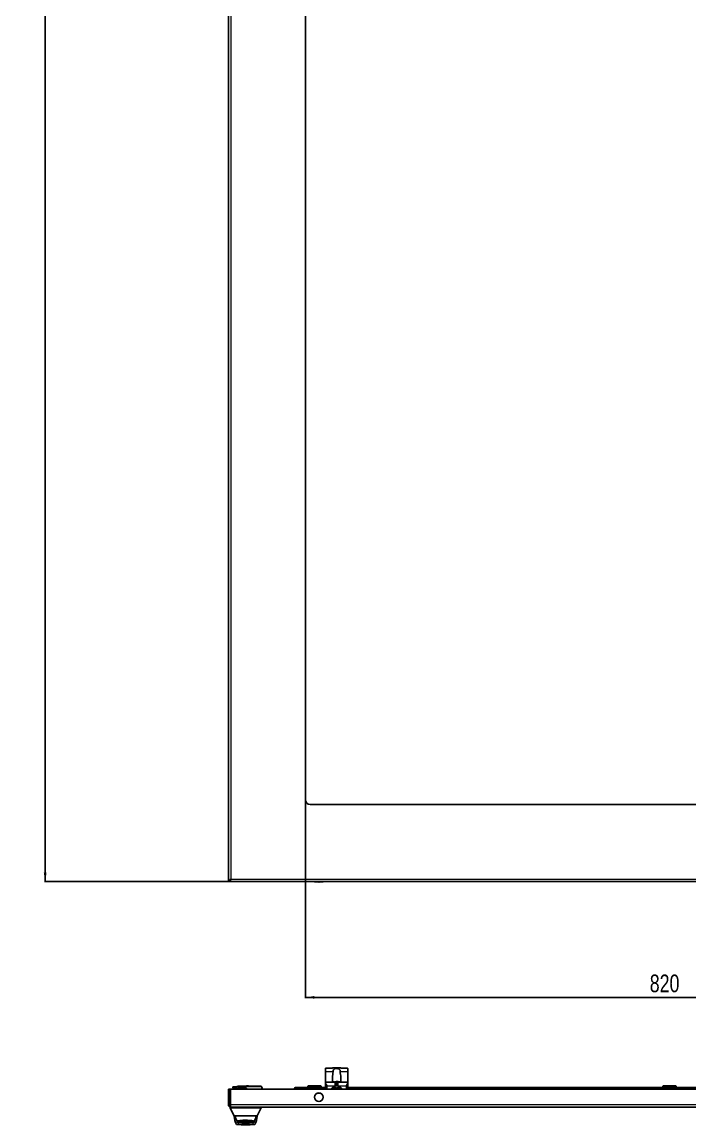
# Model space of a CAD drawing. Header units: millimetres. Extents: x -988 to 2049, y -1707 to 978.
# Drawn here: x -988 to -235, y -1707 to -464 of the extents above; entities that cross this region are included whole.
import ezdxf

# ---------------------------------------------------------------- set-up
doc = ezdxf.new("R2010")
doc.units = ezdxf.units.MM
doc.layers.add('FORMAT', color=7, linetype='Continuous')
doc.styles.add('SLDTEXTSTYLE0', font='TXT', dxfattribs={"width": 0.75})
doc.dimstyles.new('SLDDIMSTYLE0', dxfattribs={"dimtxt": 20, "dimasz": 10, "dimexe": 0, "dimexo": 0.0625, "dimgap": 5, "dimtad": 2, "dimdec": 1, "dimrnd": 1e-09, "dimzin": 12, "dimdsep": 46, "dimtxsty": 'SLDTEXTSTYLE0', "dimsah": 1, "dimcen": 0.09, "dimadec": 0, "dimazin": 3, "dimtfac": 1, "dimtofl": 0, "dimtmove": 0, "dimatfit": 3, "dimfxl": 0, "dimfrac": 2, "dimtolj": 1, "dimtzin": 12, "dimarcsym": 0})

# ---------------------------------------------------------------- blocks, each defined once
blk = doc.blocks.new('_D_1')
at = {"layer": 'FORMAT'}
for p, q in [((-755.4, 722.3), (-962.8, 722.3)), ((-961.8, -1432.7), (-961.8, 722.3)), ((-755.4, -1432.7), (-962.8, -1432.7))]:
    blk.add_line(p, q, dxfattribs=at)
for points in [[(-961.8, 722.3), (-963.4, 712.3), (-960.3, 712.3)], [(-961.8, -1432.7), (-960.3, -1422.7), (-963.4, -1422.7)]]:
    blk.add_solid(points, dxfattribs=at)
at = {"layer": 'FORMAT', "insert": (-987.6, -384.7), "char_height": 20, "attachment_point": 1, "rotation": 90, "style": 'SLDTEXTSTYLE0'}
blk.add_mtext('2155', dxfattribs=at)
blk = doc.blocks.new('_D_2')
at = {"layer": 'FORMAT'}
for p, q in [((-668.4, -1340.7), (-668.4, -1564.2)), ((151.6, -1340.7), (151.6, -1564.2)), ((-668.4, -1563.2), (151.6, -1563.2))]:
    blk.add_line(p, q, dxfattribs=at)
for points in [[(-668.4, -1563.2), (-658.4, -1564.7), (-658.4, -1561.6)], [(151.6, -1563.2), (141.6, -1561.6), (141.6, -1564.7)]]:
    blk.add_solid(points, dxfattribs=at)
at = {"layer": 'FORMAT', "insert": (-280.6, -1537.4), "char_height": 20, "attachment_point": 1, "style": 'SLDTEXTSTYLE0'}
blk.add_mtext('820', dxfattribs=at)

msp = doc.modelspace()

# ---------------------------------------------------------------- linework, layer by layer
at = {"color": 7, "linetype": 'Continuous', "lineweight": 25}
for p, q in [((-755.41, -1432.66), (-755.41, 722.34)), ((-668.41, 630.34), (-668.41, -1340.66)), ((-663.41, -1345.66), (146.59, -1345.66)), ((-755.41, -1432.66), (-753.41, -1432.66)), ((-753.11, -1432.66), (-753.11, -1430.66)), ((-753.11, -1432.66), (236.29, -1432.66)), ((-645.91, -1643.41), (-645.91, -1647.24)), ((-645.91, -1658.74), (-645.91, -1647.24)), ((-638.89, -1642.85), (-644.41, -1642.85)), ((-638, -1642.8), (-638.53, -1642.8)), ((-628.81, -1642.74), (-638, -1642.74)), ((-628.3, -1642.8), (-628.81, -1642.79)), ((-622.41, -1642.85), (-627.93, -1642.85)), ((-620.91, -1643.41), (-620.91, -1647.24)), ((-620.91, -1658.74), (-620.91, -1647.24)), ((-750.41, -1663.84), (-750.41, -1664.74)), ((-750.41, -1663.84), (-748.41, -1663.84)), ((-748.41, -1665.14), (-750.01, -1665.14)), ((-749.82, -1666.74), (-749.91, -1665.14)), ((-748.41, -1663.84), (-746.21, -1663.84)), ((-747.2, -1665.14), (-748.41, -1665.14)), ((-744.41, -1663.24), (-737.91, -1663.24)), ((-744.41, -1665.24), (-739.41, -1665.24)), ((-739.41, -1665.14), (-739.41, -1666.64)), ((-719.41, -1663.14), (-737.41, -1663.14)), ((-717.41, -1666.74), (-717.41, -1665.14)), ((-679.91, -1664.74), (-675.91, -1664.74)), ((-675.91, -1664.74), (-645.91, -1664.74)), ((-675.91, -1664.74), (-675.91, -1665.74)), ((-665.41, -1662.74), (-665.91, -1663.24)), ((-665.91, -1663.24), (-665.91, -1664.74)), ((-650.91, -1663.24), (-665.91, -1663.24)), ((-665.41, -1662.74), (-651.41, -1662.74)), ((-650.91, -1663.24), (-651.41, -1662.74)), ((-650.91, -1664.74), (-650.91, -1663.24)), ((-645.91, -1659.62), (-645.91, -1658.74)), ((-645.91, -1658.74), (-632.41, -1658.74)), ((-645.91, -1666.74), (-645.91, -1659.62)), ((-641.03, -1658.64), (-641.03, -1658.74)), ((-640.89, -1658.64), (-640.89, -1658.74)), ((-640.77, -1658.64), (-640.77, -1658.74)), ((-639.96, -1658.64), (-640.77, -1658.64)), ((-639.96, -1658.64), (-639.96, -1658.74)), ((-639.81, -1658.64), (-639.81, -1658.74)), ((-639.69, -1658.64), (-639.69, -1658.74)), ((-639.36, -1658.64), (-639.36, -1658.74)), ((-639.17, -1658.64), (-639.17, -1658.74)), ((-638.64, -1658.64), (-638.64, -1658.74)), ((-638.26, -1654.53), (-638.26, -1657.11)), ((-638.16, -1658.64), (-638.16, -1658.74)), ((-637.99, -1658.64), (-637.99, -1658.74)), ((-637.53, -1658.64), (-637.53, -1658.74)), ((-637.39, -1658.64), (-637.39, -1658.74)), ((-637.27, -1658.64), (-637.27, -1658.74)), ((-636.96, -1658.64), (-636.96, -1658.74)), ((-635.68, -1658.64), (-636.8, -1658.64)), ((-635.68, -1658.64), (-635.68, -1658.74)), ((-635.55, -1658.64), (-635.55, -1658.74)), ((-635.35, -1658.64), (-635.35, -1658.74)), ((-635.34, -1658.64), (-635.34, -1658.74)), ((-634.75, -1658.64), (-635.34, -1658.64)), ((-634.75, -1658.64), (-634.75, -1658.74)), ((-634.48, -1658.42), (-634.51, -1658.18)), ((-634.44, -1658.42), (-634.47, -1658.11)), ((-634.45, -1658.27), (-634.45, -1658.18)), ((-633.85, -1658.64), (-634.43, -1658.64)), ((-634.41, -1662.74), (-634.41, -1658.74)), ((-634.41, -1658.74), (-632.41, -1658.74)), ((-634.41, -1662.74), (-634.41, -1662.77)), ((-633.85, -1658.64), (-633.85, -1658.74)), ((-633.84, -1658.64), (-633.84, -1658.74)), ((-633.84, -1658.64), (-633.66, -1658.64)), ((-633.66, -1658.64), (-633.66, -1658.74)), ((-633.66, -1658.64), (-633.66, -1658.64)), ((-633.63, -1658.15), (-633.64, -1658.11)), ((-633.64, -1658.64), (-633.64, -1658.74)), ((-633.49, -1658.64), (-633.49, -1658.74)), ((-632.69, -1658.64), (-633.49, -1658.64)), ((-632.69, -1658.64), (-632.69, -1658.74)), ((-632.55, -1658.64), (-632.55, -1658.74)), ((-632.43, -1658.64), (-632.43, -1658.74)), ((-632.41, -1658.74), (-632.41, -1662.74)), ((-632.41, -1662.77), (-632.41, -1662.74)), ((-632.36, -1658.19), (-632.35, -1658.11)), ((-632.34, -1658.67), (-632.03, -1658.66)), ((-632, -1658.31), (-631.99, -1658.18)), ((-632, -1658.64), (-632, -1658.74)), ((-631.91, -1658.74), (-620.91, -1658.74)), ((-631.88, -1658.64), (-631.88, -1658.74)), ((-631.51, -1658.64), (-631.51, -1658.74)), ((-631.25, -1658.64), (-631.25, -1658.74)), ((-631.13, -1658.64), (-631.13, -1658.74)), ((-630.99, -1658.64), (-630.99, -1658.74)), ((-630.87, -1658.64), (-630.87, -1658.74)), ((-630.44, -1658.64), (-630.44, -1658.74)), ((-630.41, -1658.64), (-630.44, -1658.64)), ((-630.4, -1658.64), (-630.4, -1658.74)), ((-630.37, -1658.64), (-630.37, -1658.74)), ((-630.21, -1658.64), (-630.21, -1658.74)), ((-629.86, -1658.64), (-629.86, -1658.74)), ((-629.37, -1658.64), (-629.37, -1658.74)), ((-629.17, -1658.64), (-629.17, -1658.74)), ((-628.83, -1658.64), (-628.83, -1658.74)), ((-628.67, -1658.64), (-628.67, -1658.74)), ((-627.61, -1658.64), (-628.67, -1658.64)), ((-628.56, -1657.11), (-628.56, -1654.53)), ((-627.61, -1658.64), (-627.61, -1658.74)), ((-627.3, -1658.64), (-627.3, -1658.74)), ((-627.13, -1658.64), (-627.13, -1658.74)), ((-626.76, -1658.64), (-626.76, -1658.74)), ((-626, -1658.64), (-626.76, -1658.64)), ((-626, -1658.64), (-626, -1658.74)), ((-620.91, -1659.62), (-620.91, -1658.74)), ((-620.91, -1659.62), (-620.91, -1666.74)), ((-620.91, -1664.74), (159.09, -1664.74)), ((-265.41, -1662.74), (-265.91, -1663.24)), ((-265.91, -1663.24), (-265.91, -1664.74)), ((-250.91, -1663.24), (-265.91, -1663.24)), ((-265.41, -1662.74), (-251.41, -1662.74)), ((-250.91, -1663.24), (-251.41, -1662.74)), ((-250.91, -1664.74), (-250.91, -1663.24)), ((-755.41, -1684.14), (-755.41, -1666.74)), ((-755.41, -1666.74), (-753.41, -1666.74)), ((-753.41, -1684.14), (-753.41, -1666.74)), ((-753.11, -1684.14), (-753.11, -1666.74)), ((-753.11, -1666.74), (236.29, -1666.74)), ((-747.41, -1666.74), (-747.41, -1666.24)), ((-745.41, -1666.74), (-745.41, -1666.24)), ((-738.01, -1665.69), (-738.01, -1666.64)), ((-734.81, -1665.69), (-738.01, -1665.69)), ((-738.01, -1666.44), (-734.81, -1666.44)), ((-734.81, -1666.64), (-734.81, -1665.69)), ((-713.01, -1666.54), (-717.41, -1666.54)), ((-680.91, -1666.74), (-680.91, -1665.74)), ((-675.91, -1665.74), (-675.91, -1666.74)), ((-755.41, -1684.14), (-753.41, -1684.14)), ((-753.41, -1687.74), (-753.41, -1686.74)), ((-752.81, -1686.74), (-753.41, -1686.74)), ((235.99, -1686.74), (-752.81, -1686.74)), ((-723.91, -1687.74), (-747.91, -1687.74)), ((-722.91, -1696.74), (-718.38, -1687.69)), ((-718.41, -1687.74), (-718.41, -1686.74)), ((-746.51, -1696.74), (-748.91, -1696.74)), ((-748.87, -1696.74), (-748.87, -1696.95)), ((-725.31, -1696.74), (-746.51, -1696.74)), ((-722.91, -1696.74), (-725.31, -1696.74)), ((-722.95, -1696.95), (-722.95, -1696.74)), ((-741.74, -1703.72), (-741.6, -1703.73)), ((-741.74, -1703.73), (-730.15, -1703.73))]:
    msp.add_line(p, q, dxfattribs=at)
at = {"color": 8, "linetype": 'Continuous', "lineweight": 18}
for p, q in [((-752.81, -434.13), (-752.81, -1430.06)), ((-752.81, -1430.06), (235.99, -1430.06)), ((-658.27, -1432.79), (-648.55, -1432.79)), ((-658.16, -1432.91), (-648.66, -1432.91)), ((-637.5, -1647.24), (-645.91, -1647.24)), ((-620.91, -1647.24), (-629.32, -1647.24)), ((-750.41, -1664.74), (-748.41, -1664.74)), ((-748.91, -1665.14), (-748.82, -1666.74)), ((-748.41, -1663.84), (-748.41, -1664.74)), ((-748.41, -1665.14), (-748.41, -1664.74)), ((-748.41, -1664.74), (-747.01, -1664.74)), ((-744.41, -1665.24), (-744.41, -1663.24)), ((-738.91, -1666.74), (-738.91, -1665.14)), ((-737.41, -1663.64), (-719.41, -1663.64)), ((-717.91, -1665.14), (-717.91, -1666.74)), ((-679.91, -1665.74), (-679.91, -1664.74)), ((-644.41, -1662.74), (-644.41, -1666.74)), ((-644.41, -1662.74), (-634.91, -1662.74)), ((-636.8, -1658.64), (-636.8, -1658.74)), ((-635.27, -1663.25), (-635.14, -1663.73)), ((-634.91, -1662.74), (-634.91, -1658.74)), ((-634.91, -1662.74), (-634.41, -1662.74)), ((-634.91, -1662.77), (-634.91, -1662.74)), ((-634.91, -1662.77), (-634.41, -1662.77)), ((-632.41, -1662.74), (-634.41, -1662.74)), ((-632.41, -1662.74), (-631.91, -1662.74)), ((-632.41, -1662.77), (-631.91, -1662.77)), ((-631.91, -1658.74), (-631.91, -1662.74)), ((-631.91, -1662.74), (-631.91, -1662.77)), ((-631.91, -1662.74), (-622.41, -1662.74)), ((-631.69, -1663.73), (-631.55, -1663.25)), ((-622.41, -1666.74), (-622.41, -1662.74)), ((-745.41, -1666.24), (-747.41, -1666.24)), ((-713.01, -1666.74), (-713.01, -1666.54)), ((-679.91, -1665.74), (-680.91, -1665.74)), ((-679.91, -1665.74), (-679.91, -1666.74)), ((-675.91, -1665.74), (-679.91, -1665.74)), ((236.29, -1684.14), (-753.11, -1684.14)), ((-747.91, -1687.74), (-747.91, -1686.74)), ((-723.91, -1687.74), (-723.91, -1686.74))]:
    msp.add_line(p, q, dxfattribs=at)
at = {"color": 7, "linetype": 'Continuous', "lineweight": 25, "flags": 128}
for points in [[(-726.22, -1702.68), (-726.44, -1703.28), (-726.8, -1704.17)], [(-745.03, -1704.17), (-745.39, -1703.28), (-745.49, -1703)]]:
    msp.add_lwpolyline(points, dxfattribs=at)
at = {"color": 7, "linetype": 'Continuous', "lineweight": 25}
msp.add_circle((-653.41, -1675.74), 4.86, dxfattribs=at)
msp.add_circle((-653.41, -1675.74), 4.86, dxfattribs=at)
at = {"color": 8, "linetype": 'Continuous', "lineweight": 18}
msp.add_circle((-653.41, -1675.74), 4.75, dxfattribs=at)
at = {"color": 7, "linetype": 'Continuous', "lineweight": 25}
for centre, radius, start, end in [((-663.41, -1340.66), 5, 180, 270), ((-632.51, -1432.72), 25.77, 179.86102, 180.13898), ((-658.15, -1432.79), 0.126, 180, 263.97442), ((-653.41, -1387.91), 45.25, 263.97442, 269.9984), ((-653.41, -1387.91), 45.25, 270.0016, 276.02558), ((-648.68, -1432.79), 0.126, 276.02558, 0), ((-674.32, -1432.72), 25.77, 359.86102, 0.13898), ((-750.01, -1664.74), 0.4, 180, 270), ((-744.41, -1666.24), 3, 90, 180), ((-744.41, -1666.24), 1, 90, 180), ((-679.91, -1665.74), 1, 90, 180), ((-633.41, -1669.74), 6.25, 106.01339, 151.3146), ((-633.41, -1669.74), 4.85, 90, 141.78919), ((-633.41, -1666.04), 8, 98.41771, 108.44436), ((-633.38, -1662.38), 4.34, 104.99458, 114.66368), ((-634.73, -1663.95), 5.54, 85.14071, 94.85929), ((-635.41, -1662.77), 1, 286.01339, 0), ((-634.38, -1658.21), 0.133, 135.20997, 169.83797), ((-633.36, -1666.14), 8.03, 91.99978, 97.83609), ((-633, -1659.79), 1.85, 119.67191, 132.73716), ((-632.93, -1664.61), 6.5, 92.24647, 98.7173), ((-633.89, -1664.56), 6.45, 85.77538, 87.76397), ((-633.41, -1669.74), 4.85, 38.21081, 90), ((-633.47, -1666.14), 8.03, 82.16391, 88.00022), ((-631.41, -1662.77), 1, 180, 253.98661), ((-633.56, -1662.46), 4.43, 65.15746, 74.45727), ((-632.48, -1659.75), 1.64, 72.5824, 85.536), ((-633.41, -1666.04), 8, 70.1778, 81.58229), ((-633.4, -1665.08), 7.03, 70.80686, 78.43412), ((-631.39, -1660.77), 2.36, 82.549, 97.451), ((-633.41, -1669.74), 6.25, 28.6854, 73.98661), ((-713.01, -1667.14), 0.6, 41.81031, 90), ((-756.85, -1696.95), 7.98, 358.26695, 359.99994), ((-722.02, -1694.39), 27, 185.96099, 206.16954), ((-735.91, -1696.74), 11.4, 180, 210.87421), ((-735.91, -1696.74), 11.4, 329.05608, 0), ((-749.8, -1694.39), 27, 333.83046, 354.03918), ((-714.97, -1696.95), 7.98, 180, 181.7325), ((-735.91, -1624.95), 82, 262.75342, 277.24658), ((-744.57, -1703.98), 0.5, 203.04365, 263.74905), ((-735.91, -1624.95), 80, 263.74905, 276.25095), ((-727.26, -1703.98), 0.5, 276.25095, 336.95635)]:
    msp.add_arc(centre, radius, start, end, dxfattribs=at)
at = {"color": 8, "linetype": 'Continuous', "lineweight": 18}
for centre, radius, start, end in [((-633.41, -1669.74), 6.75, 106.01339, 153.6122), ((-635.41, -1662.77), 0.5, 286.01339, 0), ((-631.41, -1662.77), 0.5, 180, 253.98661), ((-633.41, -1669.74), 6.75, 26.3878, 73.98661)]:
    msp.add_arc(centre, radius, start, end, dxfattribs=at)
at = {"color": 7, "linetype": 'Continuous', "lineweight": 25}
for points, knots in [([(-752.81, -1430.06), (-753.15, -1430.28), (-753.49, -1430.49), (-754.12, -1430.93), (-754.41, -1431.14), (-754.89, -1431.58), (-755.08, -1431.79), (-755.34, -1432.23), (-755.41, -1432.44), (-755.41, -1432.66)], [0, 0, 0, 0, 0.25, 0.25, 0.5, 0.5, 0.75, 0.75, 1, 1, 1, 1]), ([(-752.81, -1430.06), (-752.97, -1430.49), (-753.12, -1430.93), (-753.35, -1431.79), (-753.41, -1432.23), (-753.41, -1432.66)], [0, 0, 0, 0, 0.5, 0.5, 1, 1, 1, 1]), ([(-753.11, -1432.66), (-753.09, -1432.66), (-753.06, -1432.59), (-753.01, -1432.33), (-752.99, -1432.14), (-752.94, -1431.66), (-752.91, -1431.37), (-752.86, -1430.74), (-752.84, -1430.4), (-752.81, -1430.06)], [0, 0, 0, 0, 0.25, 0.25, 0.5, 0.5, 0.75, 0.75, 1, 1, 1, 1]), ([(-753.11, -1430.66), (-753.06, -1430.66), (-753.01, -1430.6), (-752.91, -1430.37), (-752.86, -1430.22), (-752.81, -1430.06)], [0, 0, 0, 0, 0.5, 0.5, 1, 1, 1, 1]), ([(-644.41, -1642.85), (-644.58, -1642.85), (-644.91, -1642.86), (-645.36, -1642.92), (-645.7, -1643.04), (-645.89, -1643.21), (-645.9, -1643.35), (-645.91, -1643.41)], [0, 0, 0, 0, 0.2129003, 0.4257071, 0.6406126, 0.8533821, 1, 1, 1, 1]), ([(-638.89, -1642.85), (-638.79, -1642.83), (-638.66, -1642.82), (-638.55, -1642.8), (-638.53, -1642.8)], [0, 0, 0, 0, 0.7894027, 1, 1, 1, 1]), ([(-637.5, -1647.24), (-637.56, -1648.24), (-637.67, -1650.38), (-638.18, -1652.82), (-638.24, -1654.13), (-638.26, -1654.53)], [0, 0, 0, 0, 0.3788234, 0.8122279, 1, 1, 1, 1]), ([(-637.5, -1647.24), (-637.48, -1646.83), (-637.44, -1646), (-637.08, -1644.9), (-636.43, -1644.1), (-635.5, -1643.61), (-634.35, -1643.36), (-633.03, -1643.32), (-631.68, -1643.49), (-630.55, -1643.96), (-629.82, -1644.76), (-629.44, -1645.79), (-629.33, -1646.65), (-629.32, -1647.14), (-629.32, -1647.24)], [0, 0, 0, 0, 0.0885051, 0.1771377, 0.2628581, 0.3446937, 0.4304853, 0.5251934, 0.6256454, 0.7239113, 0.8124944, 0.894483, 0.9789968, 1, 1, 1, 1]), ([(-628.56, -1654.53), (-628.65, -1653.62), (-628.82, -1651.76), (-629.28, -1649.16), (-629.31, -1647.63), (-629.32, -1647.24)], [0, 0, 0, 0, 0.4176682, 0.852903, 1, 1, 1, 1]), ([(-628.3, -1642.8), (-628.28, -1642.8), (-628.17, -1642.82), (-628.04, -1642.83), (-627.93, -1642.85)], [0, 0, 0, 0, 0.1619735, 1, 1, 1, 1]), ([(-620.91, -1643.41), (-620.93, -1643.33), (-620.96, -1643.17), (-621.2, -1643), (-621.55, -1642.9), (-621.98, -1642.85), (-622.28, -1642.85), (-622.41, -1642.85)], [0, 0, 0, 0, 0.2056827, 0.4113459, 0.6186494, 0.8323389, 1, 1, 1, 1]), ([(-735.03, -1662.84), (-735.03, -1662.84), (-735.03, -1662.84), (-734.96, -1662.84), (-734.83, -1662.84), (-734.5, -1662.84), (-734.18, -1662.84), (-733.97, -1662.84)], [0, 0, 0, 0, 0.1246927, 0.1871822, 0.2497734, 0.5000394, 1, 1, 1, 1]), ([(-733.97, -1662.84), (-733.82, -1662.84), (-733.59, -1662.84), (-733.31, -1662.84), (-733.13, -1662.84), (-732.99, -1662.84), (-732.87, -1662.84), (-732.86, -1662.84), (-732.85, -1662.84)], [0, 0, 0, 0, 0.2500888, 0.3824952, 0.5002586, 0.6221632, 0.7501335, 1, 1, 1, 1]), ([(-645.91, -1659.62), (-645.89, -1659.79), (-645.83, -1660.21), (-645.36, -1661.16), (-644.83, -1662.05), (-644.48, -1662.62), (-644.41, -1662.74), (-644.41, -1662.74)], [0, 0, 0, 0, 0.1941403, 0.4852754, 0.8987792, 0.9967692, 1, 1, 1, 1]), ([(-640.89, -1658.64), (-640.91, -1658.64), (-640.95, -1658.64), (-641.01, -1658.64), (-641.03, -1658.64), (-641.03, -1658.64), (-641.03, -1658.64)], [0, 0, 0, 0, 0.2808356, 0.55925, 0.7791823, 1, 1, 1, 1]), ([(-640.77, -1658.64), (-640.77, -1658.64), (-640.77, -1658.64), (-640.8, -1658.64), (-640.85, -1658.64), (-640.88, -1658.64), (-640.89, -1658.64)], [0, 0, 0, 0, 0.2808879, 0.5594825, 0.7792702, 1, 1, 1, 1]), ([(-639.81, -1658.64), (-639.83, -1658.64), (-639.86, -1658.64), (-639.92, -1658.64), (-639.95, -1658.64), (-639.96, -1658.64)], [0, 0, 0, 0, 0.28063758, 0.56087676, 1, 1, 1, 1]), ([(-639.69, -1658.64), (-639.69, -1658.64), (-639.69, -1658.64), (-639.72, -1658.64), (-639.77, -1658.64), (-639.8, -1658.64), (-639.81, -1658.64)], [0, 0, 0, 0, 0.280941, 0.5591137, 0.7790892, 1, 1, 1, 1]), ([(-639.17, -1658.64), (-639.23, -1658.64), (-639.34, -1658.64), (-639.35, -1658.64), (-639.36, -1658.64)], [0, 0, 0, 0, 0.5593117, 1, 1, 1, 1]), ([(-638.64, -1658.64), (-638.7, -1658.64), (-638.82, -1658.64), (-639.01, -1658.64), (-639.11, -1658.64), (-639.17, -1658.64)], [0, 0, 0, 0, 0.280496, 0.560765, 1, 1, 1, 1]), ([(-638.16, -1658.64), (-638.23, -1658.64), (-638.35, -1658.64), (-638.55, -1658.64), (-638.64, -1658.64)], [0, 0, 0, 0, 0.560137, 1, 1, 1, 1]), ([(-638.26, -1657.11), (-638.22, -1657.38), (-638.13, -1657.93), (-637.35, -1658.38), (-636.35, -1658.59), (-635.58, -1658.62), (-635.3, -1658.64)], [0, 0, 0, 0, 0.2891573, 0.5794111, 0.8475326, 1, 1, 1, 1]), ([(-637.99, -1658.64), (-638, -1658.64), (-638.01, -1658.64), (-638.11, -1658.64), (-638.16, -1658.64)], [0, 0, 0, 0, 0.5599138, 1, 1, 1, 1]), ([(-637.39, -1658.64), (-637.41, -1658.64), (-637.45, -1658.64), (-637.51, -1658.64), (-637.53, -1658.64), (-637.53, -1658.64), (-637.53, -1658.64)], [0, 0, 0, 0, 0.2807653, 0.5591779, 0.7791749, 1, 1, 1, 1]), ([(-637.27, -1658.64), (-637.27, -1658.64), (-637.27, -1658.64), (-637.3, -1658.64), (-637.35, -1658.64), (-637.38, -1658.64), (-637.39, -1658.64)], [0, 0, 0, 0, 0.280828, 0.5594169, 0.7793931, 1, 1, 1, 1]), ([(-636.8, -1658.64), (-636.82, -1658.64), (-636.87, -1658.64), (-636.92, -1658.64), (-636.96, -1658.64), (-636.96, -1658.64), (-636.96, -1658.64)], [0, 0, 0, 0, 0.2809514, 0.5599669, 0.7794314, 1, 1, 1, 1]), ([(-635.55, -1658.64), (-635.55, -1658.64), (-635.55, -1658.64), (-635.58, -1658.64), (-635.63, -1658.64), (-635.67, -1658.64), (-635.68, -1658.64)], [0, 0, 0, 0, 0.28071255, 0.55870141, 0.77904545, 1, 1, 1, 1]), ([(-635.34, -1658.64), (-635.35, -1658.64), (-635.35, -1658.64), (-635.35, -1658.64), (-635.35, -1658.64)], [0, 0, 0, 0, 0.5600811, 1, 1, 1, 1]), ([(-634.91, -1658.74), (-634.91, -1658.74), (-634.91, -1658.74), (-634.9, -1658.74), (-634.89, -1658.74), (-634.85, -1658.74), (-634.73, -1658.74), (-634.51, -1658.74), (-634.45, -1658.74), (-634.41, -1658.74)], [0, 0, 0, 0, 0.0016702, 0.0038887, 0.0095313, 0.0343611, 0.1327508, 0.5262135, 1, 1, 1, 1]), ([(-634.57, -1658.64), (-634.6, -1658.64), (-634.64, -1658.64), (-634.71, -1658.64), (-634.73, -1658.64), (-634.75, -1658.64)], [0, 0, 0, 0, 0.2812256, 0.5615217, 1, 1, 1, 1]), ([(-633.84, -1658.64), (-633.84, -1658.64), (-633.84, -1658.64), (-633.85, -1658.64), (-633.85, -1658.64)], [0, 0, 0, 0, 0.5595043, 1, 1, 1, 1]), ([(-633.49, -1658.64), (-633.51, -1658.64), (-633.56, -1658.64), (-633.61, -1658.64), (-633.64, -1658.64), (-633.64, -1658.64), (-633.64, -1658.64)], [0, 0, 0, 0, 0.2808549, 0.5597179, 0.7795181, 1, 1, 1, 1]), ([(-632.55, -1658.64), (-632.57, -1658.64), (-632.61, -1658.64), (-632.67, -1658.64), (-632.69, -1658.64), (-632.69, -1658.64), (-632.69, -1658.64)], [0, 0, 0, 0, 0.2808126, 0.5590988, 0.7791702, 1, 1, 1, 1]), ([(-632.43, -1658.64), (-632.43, -1658.64), (-632.43, -1658.64), (-632.46, -1658.64), (-632.5, -1658.64), (-632.53, -1658.64), (-632.55, -1658.64)], [0, 0, 0, 0, 0.2809124, 0.5594047, 0.7791083, 1, 1, 1, 1]), ([(-632.41, -1658.74), (-632.37, -1658.74), (-632.29, -1658.74), (-632.04, -1658.74), (-631.91, -1658.74), (-631.91, -1658.74)], [0, 0, 0, 0, 0.47546119, 0.99405646, 1, 1, 1, 1]), ([(-632, -1658.64), (-632.02, -1658.64), (-632.06, -1658.64), (-632.11, -1658.64), (-632.14, -1658.64), (-632.14, -1658.64), (-632.14, -1658.64)], [0, 0, 0, 0, 0.2808885, 0.5590229, 0.7791551, 1, 1, 1, 1]), ([(-631.88, -1658.64), (-631.88, -1658.64), (-631.88, -1658.64), (-631.91, -1658.64), (-631.95, -1658.64), (-631.98, -1658.64), (-632, -1658.64)], [0, 0, 0, 0, 0.28090024, 0.55949828, 0.77914832, 1, 1, 1, 1]), ([(-631.51, -1658.64), (-631.56, -1658.64), (-631.67, -1658.64), (-631.81, -1658.64), (-631.87, -1658.64), (-631.88, -1658.64), (-631.88, -1658.64)], [0, 0, 0, 0, 0.2809352, 0.5594866, 0.7792447, 1, 1, 1, 1]), ([(-631.51, -1658.65), (-631.04, -1658.61), (-630.09, -1658.54), (-629.12, -1658.23), (-628.63, -1657.74), (-628.58, -1657.3), (-628.56, -1657.11)], [0, 0, 0, 0, 0.271204, 0.5403164, 0.8040819, 1, 1, 1, 1]), ([(-631.25, -1658.64), (-631.3, -1658.64), (-631.38, -1658.64), (-631.47, -1658.64), (-631.51, -1658.64)], [0, 0, 0, 0, 0.5594415, 1, 1, 1, 1]), ([(-631.13, -1658.64), (-631.14, -1658.64), (-631.15, -1658.64), (-631.22, -1658.64), (-631.25, -1658.64)], [0, 0, 0, 0, 0.5603128, 1, 1, 1, 1]), ([(-630.99, -1658.64), (-631.01, -1658.64), (-631.05, -1658.64), (-631.11, -1658.64), (-631.13, -1658.64), (-631.13, -1658.64), (-631.13, -1658.64)], [0, 0, 0, 0, 0.2809103, 0.559174, 0.7791663, 1, 1, 1, 1]), ([(-630.87, -1658.64), (-630.87, -1658.64), (-630.87, -1658.64), (-630.9, -1658.64), (-630.95, -1658.64), (-630.98, -1658.64), (-630.99, -1658.64)], [0, 0, 0, 0, 0.28084865, 0.55948998, 0.77915764, 1, 1, 1, 1]), ([(-630.37, -1658.64), (-630.38, -1658.64), (-630.4, -1658.64), (-630.4, -1658.64), (-630.4, -1658.64)], [0, 0, 0, 0, 0.560691, 1, 1, 1, 1]), ([(-630.21, -1658.64), (-630.24, -1658.64), (-630.31, -1658.64), (-630.35, -1658.64), (-630.37, -1658.64)], [0, 0, 0, 0, 0.5595417, 1, 1, 1, 1]), ([(-629.86, -1658.64), (-629.93, -1658.64), (-630.05, -1658.64), (-630.16, -1658.64), (-630.21, -1658.64)], [0, 0, 0, 0, 0.5605138, 1, 1, 1, 1]), ([(-629.37, -1658.64), (-629.44, -1658.64), (-629.58, -1658.64), (-629.77, -1658.64), (-629.86, -1658.64)], [0, 0, 0, 0, 0.5592171, 1, 1, 1, 1]), ([(-629.17, -1658.64), (-629.18, -1658.64), (-629.19, -1658.64), (-629.31, -1658.64), (-629.37, -1658.64)], [0, 0, 0, 0, 0.5603404, 1, 1, 1, 1]), ([(-628.67, -1658.64), (-628.7, -1658.64), (-628.74, -1658.64), (-628.79, -1658.64), (-628.82, -1658.64), (-628.83, -1658.64), (-628.83, -1658.64)], [0, 0, 0, 0, 0.2808719, 0.5597012, 0.7793822, 1, 1, 1, 1]), ([(-627.13, -1658.64), (-627.19, -1658.64), (-627.28, -1658.64), (-627.29, -1658.64), (-627.3, -1658.64)], [0, 0, 0, 0, 0.5589475, 1, 1, 1, 1]), ([(-626.76, -1658.64), (-626.84, -1658.64), (-626.98, -1658.64), (-627.09, -1658.64), (-627.13, -1658.64)], [0, 0, 0, 0, 0.5597473, 1, 1, 1, 1]), ([(-622.41, -1662.74), (-622.41, -1662.74), (-622.34, -1662.62), (-621.99, -1662.05), (-621.46, -1661.16), (-620.99, -1660.21), (-620.94, -1659.79), (-620.91, -1659.62)], [0, 0, 0, 0, 0.0032308, 0.1012208, 0.5147246, 0.8058597, 1, 1, 1, 1]), ([(-755.41, -1684.14), (-755.41, -1684.31), (-755.39, -1684.48), (-755.33, -1684.82), (-755.28, -1684.98), (-755.15, -1685.3), (-755.07, -1685.45), (-754.88, -1685.73), (-754.77, -1685.86), (-754.53, -1686.1), (-754.4, -1686.21), (-754.11, -1686.4), (-753.96, -1686.48), (-753.49, -1686.67), (-753.16, -1686.74), (-752.81, -1686.74)], [0, 0, 0, 0, 0.125, 0.125, 0.25, 0.25, 0.375, 0.375, 0.5, 0.5, 0.625, 0.625, 0.75, 0.75, 1, 1, 1, 1]), ([(-753.44, -1687.69), (-753.05, -1688.45), (-752.25, -1690.07), (-751.13, -1692.31), (-749.99, -1694.59), (-749.28, -1696), (-748.91, -1696.74)], [0, 0, 0, 0, 0.2163272, 0.4539552, 0.7147448, 1, 1, 1, 1]), ([(-753.41, -1684.14), (-753.41, -1684.3), (-753.35, -1684.45), (-753.13, -1684.68), (-752.97, -1684.74), (-752.81, -1684.74)], [0, 0, 0, 0, 0.5, 0.5, 1, 1, 1, 1]), ([(-747.91, -1687.74), (-748.53, -1687.74), (-749.77, -1687.74), (-751.41, -1687.74), (-752.66, -1687.74), (-753.32, -1687.74), (-753.39, -1687.74), (-753.41, -1687.74)], [0, 0, 0, 0, 0.2146939, 0.4293877, 0.6440816, 0.8587754, 1, 1, 1, 1]), ([(-752.81, -1686.74), (-752.84, -1686.74), (-752.86, -1686.67), (-752.91, -1686.41), (-752.94, -1686.22), (-752.99, -1685.74), (-753.01, -1685.45), (-753.06, -1684.82), (-753.09, -1684.48), (-753.11, -1684.14)], [0, 0, 0, 0, 0.25, 0.25, 0.5, 0.5, 0.75, 0.75, 1, 1, 1, 1]), ([(-718.41, -1687.74), (-718.47, -1687.74), (-718.59, -1687.74), (-719.54, -1687.74), (-720.94, -1687.74), (-722.48, -1687.74), (-723.51, -1687.74), (-723.91, -1687.74)], [0, 0, 0, 0, 0.2146898, 0.4293796, 0.6440728, 0.8587666, 1, 1, 1, 1]), ([(-745.67, -1702.62), (-745.56, -1702.77), (-745.32, -1703.08), (-744.88, -1703.37), (-744.47, -1703.53), (-744.08, -1703.62), (-743.57, -1703.69), (-742.82, -1703.72), (-742.1, -1703.73), (-741.64, -1703.73), (-741.6, -1703.73)], [0, 0, 0, 0, 0.0869071, 0.1704438, 0.2539948, 0.3528324, 0.4937553, 0.7505856, 0.9754009, 1, 1, 1, 1]), ([(-731.31, -1703.72), (-731.11, -1703.72), (-730.46, -1703.73), (-729.54, -1703.73), (-728.56, -1703.71), (-727.92, -1703.66), (-727.38, -1703.54), (-726.9, -1703.35), (-726.44, -1703.04), (-726.24, -1702.72), (-726.15, -1702.58)], [0, 0, 0, 0, 0.0837331, 0.2715555, 0.4689267, 0.6817432, 0.7817879, 0.8629526, 0.9411438, 1, 1, 1, 1]), ([(-743.66, -1703.96), (-743.58, -1703.93), (-743.41, -1703.87), (-742.08, -1703.89), (-740.12, -1703.94), (-737.67, -1703.99), (-735.03, -1704), (-732.48, -1703.96), (-730.32, -1703.9), (-728.79, -1703.87), (-728.06, -1703.91), (-728.22, -1704.04), (-729.23, -1704.24), (-731, -1704.46), (-733.32, -1704.63), (-735.94, -1704.7), (-738.54, -1704.63), (-740.84, -1704.46), (-742.59, -1704.24), (-743.53, -1704.06), (-743.62, -1703.99), (-743.66, -1703.96)], [0, 0, 0, 0, 0.0534347, 0.1068683, 0.1603578, 0.2139914, 0.2676191, 0.3211807, 0.3747785, 0.42843, 0.4819835, 0.5354001, 0.5889254, 0.6427726, 0.6967363, 0.7503669, 0.8035674, 0.8567592, 0.9103691, 0.9643256, 1, 1, 1, 1])]:
    msp.add_open_spline(points, degree=3, knots=knots, dxfattribs=at)
for points in [[(-739.41, -1665.14), (-739.38, -1664.88), (-739.32, -1664.35), (-738.86, -1663.69), (-738.2, -1663.23), (-737.67, -1663.17), (-737.41, -1663.14)], [(-719.41, -1663.14), (-719.15, -1663.17), (-718.63, -1663.23), (-717.96, -1663.69), (-717.5, -1664.35), (-717.44, -1664.88), (-717.41, -1665.14)]]:
    msp.add_open_spline(points, degree=3, dxfattribs=at)
at = {"color": 8, "linetype": 'Continuous', "lineweight": 18}
for points in [[(-738.91, -1665.14), (-738.98, -1665.14), (-739.11, -1665.14), (-739.27, -1665.14), (-739.39, -1665.14), (-739.4, -1665.14), (-739.41, -1665.14)], [(-738.91, -1665.14), (-738.89, -1664.94), (-738.84, -1664.55), (-738.5, -1664.06), (-738, -1663.71), (-737.61, -1663.66), (-737.41, -1663.64)], [(-737.41, -1663.14), (-737.41, -1663.15), (-737.41, -1663.16), (-737.41, -1663.28), (-737.41, -1663.44), (-737.41, -1663.57), (-737.41, -1663.64)], [(-719.41, -1663.64), (-719.41, -1663.57), (-719.41, -1663.44), (-719.41, -1663.28), (-719.41, -1663.16), (-719.41, -1663.15), (-719.41, -1663.14)], [(-719.41, -1663.64), (-719.22, -1663.66), (-718.82, -1663.71), (-718.33, -1664.06), (-717.98, -1664.55), (-717.93, -1664.94), (-717.91, -1665.14)], [(-717.91, -1665.14), (-717.85, -1665.14), (-717.72, -1665.14), (-717.55, -1665.14), (-717.43, -1665.14), (-717.42, -1665.14), (-717.41, -1665.14)]]:
    msp.add_open_spline(points, degree=3, dxfattribs=at)
for points, knots in [([(-745.6, -1702.55), (-745.62, -1702.49), (-745.66, -1702.35), (-744.37, -1701.99), (-742.1, -1701.6), (-739.43, -1701.35), (-736.57, -1701.23), (-733.65, -1701.27), (-730.64, -1701.49), (-728.17, -1701.84), (-726.6, -1702.22), (-725.93, -1702.47), (-726.16, -1702.54), (-726.2, -1702.55)], [0, 0, 0, 0, 0.0803576, 0.1891649, 0.2968747, 0.4019266, 0.4692137, 0.5694027, 0.6695578, 0.7705258, 0.8742953, 0.9809611, 1, 1, 1, 1]), ([(-730.15, -1703.72), (-729.96, -1703.72), (-729.03, -1703.73), (-728.13, -1703.68), (-727.66, -1703.52), (-728.18, -1703.25), (-729.53, -1702.93), (-731.56, -1702.63), (-734.04, -1702.44), (-736.45, -1702.41), (-738.82, -1702.51), (-741.02, -1702.72), (-742.91, -1703.05), (-743.98, -1703.37), (-744.08, -1703.6), (-743.35, -1703.72), (-742.25, -1703.72), (-741.74, -1703.72)], [0, 0, 0, 0, 0.0192367, 0.094456, 0.1699471, 0.2441381, 0.3159472, 0.3852689, 0.4535156, 0.5215221, 0.5672456, 0.638978, 0.7131499, 0.7886393, 0.8638631, 0.9373477, 1, 1, 1, 1])]:
    msp.add_open_spline(points, degree=3, knots=knots, dxfattribs=at)

# ---------------------------------------------------------------- dimensions: what is measured, and where the dimension line sits
at = {"layer": 'FORMAT'}
dim = msp.add_linear_dim(base=(-961.82, 722.34), p1=(-755.41, -1432.66), p2=(-755.41, 722.34), angle=90, dimstyle='SLDDIMSTYLE0', dxfattribs=at)
dim.commit()
dim.dimension.update_dxf_attribs({"geometry": '_D_1', "text_midpoint": (-961.82, -355.16), "dimtype": 160})
dim = msp.add_linear_dim(base=(151.59, -1563.16), p1=(-668.41, -1340.66), p2=(151.59, -1340.66), dimstyle='SLDDIMSTYLE0', dxfattribs=at)
dim.commit()
dim.dimension.update_dxf_attribs({"geometry": '_D_2', "text_midpoint": (-258.41, -1563.16), "dimtype": 160})

doc.saveas('drawing.dxf')
